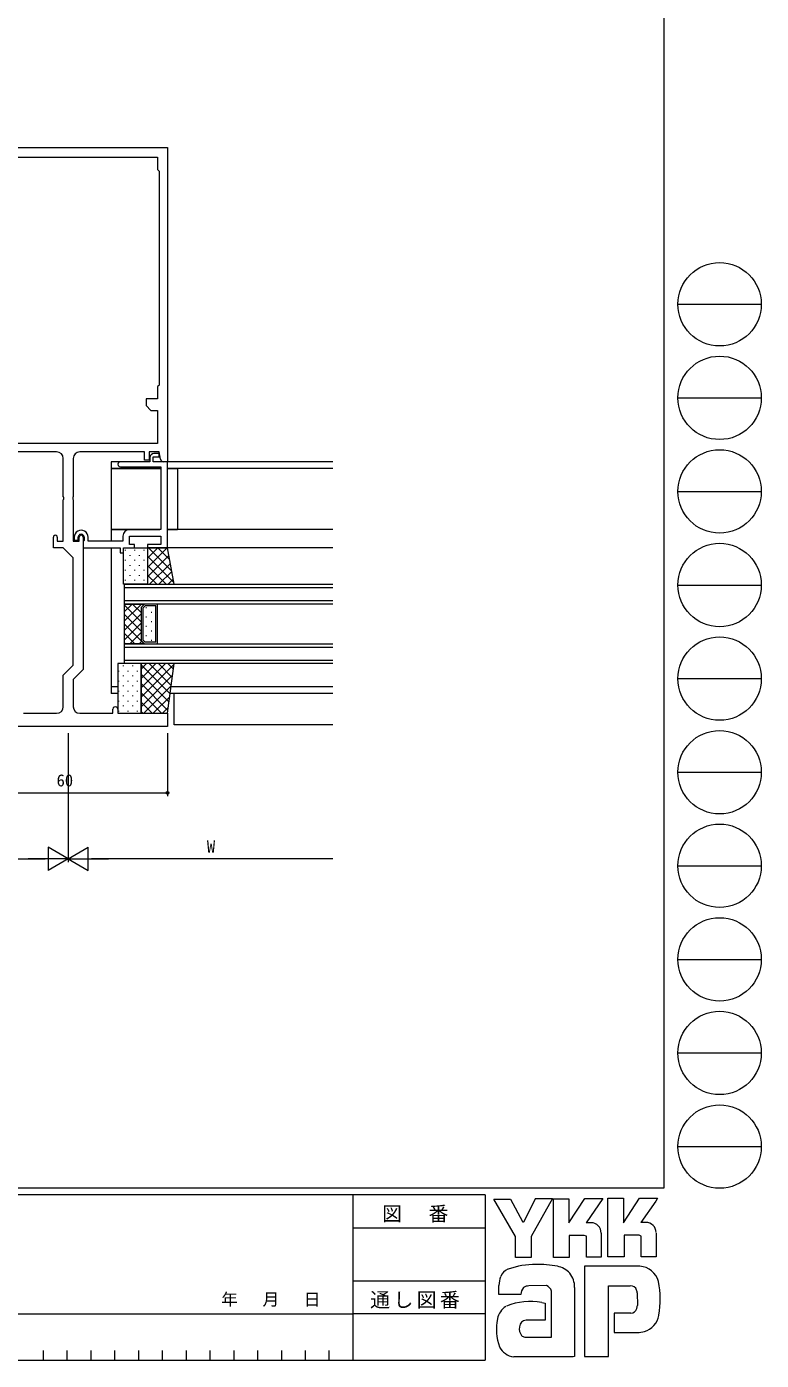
# Model space of a CAD drawing. Units: millimetres, scale not verified. Extents: x -594 to 539, y -420 to 386.
# Drawn here: x 317.4 to 539.5, y -420 to -17 of the extents above; entities that cross this region are included whole.
import ezdxf
from ezdxf.enums import TextEntityAlignment as Align

# ---------------------------------------------------------------- set-up
doc = ezdxf.new("R2010")
doc.units = ezdxf.units.MM
doc.header["$LTSCALE"] = 2
for name, color, linetype, lineweight in [('0-1_YKK_ZWAK', 7, 'Continuous', 9), ('0-3_YKK_11', 7, 'Continuous', 9), ('0-5_YKK_12', 2, 'Continuous', 9), ('0-6_YKK_13', 4, 'Continuous', 9), ('0-8_YKK_D', 6, 'Continuous', 9)]:
    doc.layers.add(name, color=color, linetype=linetype, lineweight=lineweight)
doc.styles.add('ＭＳ ゴシック', font='')
doc.styles.get('ＭＳ ゴシック').set_extended_font_data('MS Gothic')

msp = doc.modelspace()

# ---------------------------------------------------------------- linework, layer by layer
at = {"layer": '0-1_YKK_ZWAK'}
for p, q in [((510, 382), (510, -368)), ((514.252, -100.88), (539.452, -100.88)), ((514.252, -129.16), (539.452, -129.16)), ((514.252, -157.44), (539.452, -157.44)), ((514.252, -185.72), (539.452, -185.72)), ((514.252, -214), (539.452, -214)), ((514.252, -242.28), (539.452, -242.28)), ((514.252, -270.56), (539.452, -270.56)), ((514.252, -298.84), (539.452, -298.84)), ((514.252, -327.12), (539.452, -327.12)), ((514.252, -355.4), (539.452, -355.4)), ((510, -368), (-590, -368)), ((456, -370), (-590, -370)), ((416, -370), (416, -420)), ((456, -370), (456, -420)), ((458.624, -371.294), (463.644, -371.294)), ((465.188, -382.569), (458.624, -371.294)), ((471.194, -371.14), (467.544, -378.245)), ((476.657, -388.902), (476.657, -371.178)), ((493.106, -371.024), (497.778, -371.024)), ((493.106, -388.748), (493.106, -371.024)), ((502.682, -371.024), (508.088, -371.024)), ((507.548, -371.951), (503.088, -378.322)), ((508.088, -371.024), (507.548, -371.951)), ((487.97, -378.438), (486.486, -378.438)), ((504.572, -378.322), (503.088, -378.322)), ((416, -380), (456, -380)), ((485.963, -382.26), (481.406, -382.26)), ((491.06, -381.527), (491.06, -388.786)), ((497.971, -382.222), (497.971, -388.748)), ((502.528, -382.222), (497.971, -382.222)), ((503.146, -382.453), (502.528, -382.222)), ((503.146, -388.709), (503.146, -382.453)), ((507.663, -381.527), (507.663, -388.709)), ((497.971, -388.748), (493.106, -388.748)), ((503.146, -388.637), (503.218, -388.709)), ((507.663, -388.709), (503.146, -388.709)), ((502.605, -391.566), (486.04, -391.566)), ((486.04, -391.566), (486.04, -418.866)), ((416, -395.999), (456, -395.999)), ((460.169, -400.1), (460.169, -397.344)), ((474.494, -397.436), (469.212, -397.536)), ((483.028, -397.976), (483.028, -418.828)), ((493.222, -397.513), (499.863, -397.513)), ((493.222, -418.866), (493.222, -397.513)), ((466.81, -400.1), (460.169, -400.1)), ((476.039, -412.958), (476.039, -399.057)), ((501.962, -399.652), (501.987, -403.415)), ((272, -406), (416, -406)), ((456, -405.999), (416, -405.999)), ((494.96, -405.699), (494.96, -411.607)), ((500.018, -405.699), (494.96, -405.699)), ((474.108, -407.9), (468.402, -407.907)), ((468.007, -412.958), (476.039, -412.958)), ((475.421, -412.958), (475.923, -412.958)), ((476.039, -412.957), (476.04, -412.958)), ((494.96, -411.607), (502.566, -411.607)), ((502.566, -411.607), (504.111, -411.259)), ((322.4, -417), (322.4, -420)), ((329.6, -417), (329.6, -420)), ((336.8, -417), (336.8, -420)), ((344, -417), (344, -420)), ((351.2, -417), (351.2, -420)), ((358.4, -417), (358.4, -420)), ((365.6, -417), (365.6, -420)), ((372.8, -417), (372.8, -420)), ((380, -417), (380, -420)), ((387.2, -417), (387.2, -420)), ((394.4, -417), (394.4, -420)), ((401.6, -417), (401.6, -420)), ((408.8, -417), (408.8, -420)), ((466.81, -418.944), (464.686, -418.944)), ((482.564, -418.905), (466.81, -418.944)), ((483.028, -418.828), (482.564, -418.905)), ((-590, -420), (456, -420))]:
    msp.add_line(p, q, dxfattribs=at)
for points in [[(463.644, -371.294), (467.235, -378.013), (467.544, -378.245)], [(471.194, -371.14), (476.374, -371.14), (469.899, -382.608)], [(476.657, -371.178), (481.252, -371.178), (481.252, -378.462), (486.078, -371.101)], [(486.078, -371.101), (491.543, -371.101), (486.486, -378.438)], [(497.778, -371.024), (497.778, -378.441), (502.682, -371.024)], [(469.899, -382.608), (469.899, -388.941), (465.188, -388.941), (465.188, -382.569)], [(481.406, -382.26), (481.406, -388.902), (476.657, -388.902)], [(491.06, -388.786), (486.58, -388.786), (486.58, -382.492), (485.963, -382.26)], [(473.104, -402.533), (474.108, -402.764), (474.108, -407.9)], [(486.04, -418.866), (492.102, -418.866), (493.222, -418.866)]]:
    msp.add_lwpolyline(points, dxfattribs=at)
for centre in [(526.852, -100.88), (526.852, -129.16), (526.852, -157.44), (526.852, -185.72), (526.852, -214), (526.852, -242.28), (526.852, -270.56), (526.852, -298.84), (526.852, -327.12), (526.852, -355.4)]:
    msp.add_circle(centre, 12.6, dxfattribs=at)
for centre, radius, start, end in [((487.97, -381.527), 3.089, 0.00165, 89.99603), ((504.572, -381.411), 3.089, 0.00165, 89.99603), ((467.37, -397.379), 7.196, 158.41083, 179.71774), ((464.009, -395.793), 3.491, 109.02126, 161.51263), ((471.317, -416.287), 25.257, 89.89165, 109.30847), ((472.059, -420.662), 29.64, 78.78009, 91.46938), ((476.758, -397.852), 6.355, 40.66422, 80.31693), ((476.441, -397.836), 6.588, 358.78058, 38.76563), ((502.388, -397.772), 6.202, 14.44571, 87.08746), ((469.822, -400.01), 3.013, 138.46381, 181.71359), ((469.021, -399.958), 2.43, 85.50551, 126.78038), ((473.794, -399.649), 2.321, 14.75519, 72.44994), ((500.093, -399.256), 1.756, 16.43123, 96.91661), ((496.759, -400.297), 5.248, 4.93422, 17.03551), ((479.094, -401.696), 29.8, 350.99026, 10.67624), ((469.601, -421.22), 19.013, 79.38097, 112.05824), ((465.181, -408.468), 5.583, 121.8271, 169.08475), ((500.019, -403.834), 1.865, 269.95467, 342.90144), ((496.728, -402.916), 5.281, 343.6902, 354.75362), ((502.479, -405.35), 6.13, 285.4429, 349.90448), ((475.213, -410.564), 15.832, 168.76372, 199.80078), ((469.689, -410.469), 3.384, 171.08202, 216.71922), ((468.414, -409.97), 2.064, 90.33952, 178.03638), ((468.357, -410.807), 2.18, 230.97279, 260.7549), ((465.2, -413.489), 5.461, 207.31435, 263.59464)]:
    msp.add_arc(centre, radius, start, end, dxfattribs=at)
at = {"layer": '0-3_YKK_11'}
for p, q in [((300, -53.48), (360, -53.48)), ((360, -53.48), (360, -148.48)), ((303, -56.48), (357, -56.48)), ((357, -56.48), (357, -60.18)), ((357, -60.18), (357.3, -60.48)), ((357.3, -60.48), (357.5, -60.68)), ((357.5, -60.68), (357.5, -125.28)), ((357.5, -60.68), (357.5, -125.28)), ((357.3, -125.48), (357, -125.78)), ((357, -125.78), (357, -129.48)), ((357.5, -125.28), (357.3, -125.48)), ((353.5, -129.48), (353.5, -131.48)), ((357, -129.48), (353.5, -129.48)), ((353.5, -131.48), (355, -132.98)), ((355, -132.98), (357, -132.98)), ((357, -132.98), (357, -142.98)), ((357, -142.98), (303, -142.98)), ((326.5, -145.48), (307, -145.48)), ((328.5, -159.022), (328.5, -147.48)), ((331.5, -147.48), (331.5, -159.022)), ((353, -145.48), (333.5, -145.48)), ((354.7, -148.48), (345.75, -148.48)), ((353, -147.98), (353, -145.48)), ((354.5, -147.98), (353, -147.98)), ((354.5, -145.48), (354.5, -147.98)), ((357.5, -145.48), (354.5, -145.48)), ((354.7, -147.18), (354.7, -148.48)), ((355.7, -146.98), (357.5, -146.98)), ((355.7, -148.48), (355.7, -146.98)), ((360, -148.48), (355.7, -148.48)), ((357.5, -145.98), (355.9, -145.98)), ((357.861, -147.644), (357.5, -145.48)), ((357.5, -146.98), (357.5, -145.98)), ((360, -148.48), (358.847, -148.48)), ((360, -174.48), (360, -148.48)), ((345.75, -149.98), (358, -149.98)), ((358, -149.98), (358, -168.98)), ((328.62, -159.205), (328.5, -159.022)), ((328.5, -159.938), (328.62, -159.755)), ((328.5, -172.48), (328.5, -159.938)), ((328.62, -159.755), (328.62, -159.205)), ((331.5, -159.022), (331.38, -159.205)), ((331.38, -159.205), (331.38, -159.755)), ((331.38, -159.755), (331.5, -159.938)), ((331.5, -159.938), (331.5, -172.48)), ((358, -168.98), (348.5, -168.98)), ((325.5, -174.48), (325.5, -171.28)), ((326.7, -171.28), (326.7, -172.48)), ((326.7, -172.48), (328.5, -172.48)), ((331.5, -172.48), (333.3, -172.48)), ((331.8, -171.28), (331.8, -172.18)), ((331.8, -172.18), (333, -172.18)), ((333, -172.18), (333, -171.28)), ((333.3, -172.48), (333.3, -171.28)), ((334.5, -171.28), (334.5, -211.223)), ((334.65, -172.486), (334.5, -172.68)), ((334.5, -172.68), (334.5, -174.48)), ((334.8, -172.293), (334.65, -172.486)), ((334.8, -171.28), (334.8, -172.293)), ((336, -172.48), (336, -171.28)), ((346.5, -172.48), (336, -172.48)), ((346.5, -170.98), (346.5, -172.48)), ((348.5, -170.98), (358, -170.98)), ((348.5, -173.48), (348.5, -170.98)), ((358, -170.98), (358, -173.48)), ((328.5, -174.48), (325.5, -174.48)), ((331.5, -177.48), (328.5, -174.48)), ((334.5, -174.48), (345.7, -174.48)), ((345.7, -174.48), (345.7, -175.98)), ((345.7, -175.98), (346.7, -175.98)), ((346.7, -174.48), (350, -174.48)), ((346.7, -175.98), (346.7, -174.48)), ((350, -173.48), (348.5, -173.48)), ((350, -174.48), (350, -173.48)), ((354, -173.48), (354, -174.48)), ((358, -173.48), (354, -173.48)), ((354, -174.48), (360, -174.48)), ((331.5, -209.98), (331.5, -177.48)), ((328.5, -212.98), (331.5, -209.98)), ((328.5, -222.48), (328.5, -212.98)), ((334.5, -211.223), (331.5, -214.223)), ((331.5, -214.223), (331.5, -222.48)), ((316.5, -224.48), (326.5, -224.48)), ((333.5, -224.48), (343.5, -224.48)), ((343.5, -224.48), (343.5, -223.23)), ((345, -223.23), (345, -224.48)), ((345, -224.48), (360, -224.48)), ((360, -224.48), (360, -228.48)), ((360, -228.48), (300, -228.48))]:
    msp.add_line(p, q, dxfattribs=at)
for centre, radius, start, end in [((326.5, -147.48), 2, 0, 89.99998), ((333.5, -147.48), 2, 90, 179.99998), ((345.75, -149.23), 0.75, 89.99998, 270), ((355.9, -147.18), 1.2, 90, 179.99998), ((358.847, -147.48), 1, 189.46231, 270), ((333.9, -171.28), 2.1, 359.99998, 180), ((348.5, -170.98), 2, 90, 179.99998), ((326.1, -171.28), 0.6, 359.99998, 180), ((333.9, -171.28), 0.9, 359.99998, 180), ((333.9, -171.28), 0.6, 359.99998, 180), ((326.5, -222.48), 2, 270, 359.99998), ((333.5, -222.48), 2, 180, 269.99998), ((344.25, -223.23), 0.75, 359.99998, 180)]:
    msp.add_arc(centre, radius, start, end, dxfattribs=at)
at = {"layer": '0-5_YKK_12'}
for p, q in [((345.75, -148.48), (343, -148.48)), ((343, -148.48), (343, -172.48)), ((410, -148.48), (359.8, -148.48)), ((358, -150.48), (343, -150.48)), ((410, -150.48), (360, -150.48)), ((357.7, -168.98), (343, -168.98)), ((410, -168.98), (360, -168.98)), ((343, -174.48), (343, -218.48)), ((410, -174.48), (359.7, -174.48)), ((347, -185.48), (410, -185.48)), ((347, -191.48), (347, -185.48)), ((347, -186.48), (410, -186.48)), ((410, -190.48), (347, -190.48)), ((347, -196.581), (352.101, -191.48)), ((347, -193.753), (349.273, -191.48)), ((347, -203.48), (347, -191.48)), ((347, -191.48), (353, -191.48)), ((410, -191.48), (347, -191.48)), ((352, -196.85), (347, -191.85)), ((352, -194.021), (349.459, -191.48)), ((353, -191.48), (352, -192.48)), ((352, -192.48), (352, -202.48)), ((352.644, -191.837), (352.287, -191.48)), ((353.207, -191.98), (352.5, -192.687)), ((352.5, -192.687), (352.5, -202.273)), ((356.5, -191.98), (353.207, -191.98)), ((353.484, -192.5), (353.684, -192.5)), ((356.5, -202.98), (356.5, -191.98)), ((357, -203.48), (357, -191.48)), ((347, -199.409), (352, -194.409)), ((352, -199.678), (347, -194.678)), ((347, -202.238), (352, -197.238)), ((353.484, -195.33), (353.684, -195.33)), ((355.099, -193.915), (355.299, -193.915)), ((355.099, -196.745), (355.299, -196.745)), ((352.973, -203.48), (347, -197.507)), ((350.145, -203.48), (347, -200.335)), ((348.586, -203.48), (352, -200.066)), ((353.484, -198.16), (353.684, -198.16)), ((353.484, -200.99), (353.684, -200.99)), ((355.099, -199.575), (355.299, -199.575)), ((347.317, -203.48), (347, -203.164)), ((353, -203.48), (347, -203.48)), ((347, -203.48), (410, -203.48)), ((347, -209.48), (347, -203.48)), ((347, -204.48), (410, -204.48)), ((351.415, -203.48), (352.207, -202.687)), ((352, -202.48), (353, -203.48)), ((353.207, -202.98), (352.5, -202.273)), ((356.5, -202.98), (353.207, -202.98)), ((355.099, -202.405), (355.299, -202.405)), ((410, -208.48), (347, -208.48)), ((410, -209.48), (347, -209.48)), ((345, -216.48), (343, -216.48)), ((410, -216.48), (361.067, -216.48)), ((345, -218.48), (343, -218.48)), ((410, -218.48), (360.8, -218.48)), ((362, -227.98), (362, -218.48)), ((410, -227.98), (362, -227.98))]:
    msp.add_line(p, q, dxfattribs=at)
at = {"layer": '0-6_YKK_13'}
for p, q in [((343, -150.48), (343, -168.98)), ((343, -150.48), (358, -150.48)), ((360, -150.48), (363, -150.48)), ((363, -150.48), (363, -168.98)), ((343, -168.98), (357.7, -168.98)), ((360, -168.98), (363, -168.98)), ((346.7, -174.48), (354, -174.48)), ((346.7, -185.48), (346.7, -174.48)), ((347.2, -175.091), (347.2, -175.291)), ((348.615, -176.706), (348.615, -176.906)), ((350.03, -175.091), (350.03, -175.291)), ((351.445, -176.706), (351.445, -176.906)), ((352.86, -175.091), (352.86, -175.291)), ((354, -174.48), (354, -185.48)), ((360, -174.48), (354, -174.48)), ((354.261, -174.48), (354, -174.741)), ((357.09, -174.48), (354, -177.57)), ((359.918, -174.48), (354, -180.398)), ((354, -174.48), (354, -185.48)), ((360.423, -176.804), (354, -183.227)), ((361.902, -184.941), (354, -177.039)), ((361.273, -181.484), (354.27, -174.48)), ((360.645, -178.027), (357.098, -174.48)), ((360.016, -174.57), (359.927, -174.48)), ((362, -185.48), (360, -174.48)), ((347.2, -178.121), (347.2, -178.321)), ((347.2, -181.151), (347.2, -181.351)), ((348.615, -179.736), (348.615, -179.936)), ((350.03, -178.121), (350.03, -178.321)), ((350.03, -181.151), (350.03, -181.351)), ((351.445, -179.736), (351.445, -179.936)), ((352.86, -178.121), (352.86, -178.321)), ((352.86, -181.151), (352.86, -181.351)), ((359.613, -185.48), (354, -179.867)), ((360.858, -179.197), (354.575, -185.48)), ((347.2, -184.181), (347.2, -184.381)), ((348.615, -182.766), (348.615, -182.966)), ((350.03, -184.181), (350.03, -184.381)), ((351.445, -182.766), (351.445, -182.966)), ((352.86, -184.181), (352.86, -184.381)), ((356.785, -185.48), (354, -182.696)), ((361.293, -181.591), (357.404, -185.48)), ((361.728, -183.984), (360.232, -185.48)), ((354, -185.48), (346.7, -185.48)), ((354, -185.48), (362, -185.48)), ((345, -209.48), (345, -224.48)), ((352, -209.48), (345, -209.48)), ((352, -209.48), (352, -224.48)), ((362, -209.48), (352, -209.48)), ((352, -216.828), (359.348, -209.48)), ((352, -213.999), (356.519, -209.48)), ((352, -211.171), (353.691, -209.48)), ((352, -224.48), (352, -209.48)), ((354.484, -209.48), (361.116, -216.112)), ((357.312, -209.48), (361.449, -213.616)), ((360, -224.48), (362, -209.48)), ((360.141, -209.48), (361.781, -211.121)), ((345.258, -211.838), (345.258, -211.638)), ((346.673, -210.223), (346.673, -210.023)), ((346.673, -213.253), (346.673, -213.053)), ((348.088, -211.838), (348.088, -211.638)), ((349.503, -210.223), (349.503, -210.023)), ((349.503, -213.253), (349.503, -213.053)), ((350.918, -211.838), (350.918, -211.638)), ((352, -219.656), (361.973, -209.683)), ((352, -209.825), (360.783, -218.608)), ((352, -212.653), (360.45, -221.103)), ((352, -222.485), (361.538, -212.947)), ((345.258, -214.868), (345.258, -214.668)), ((346.673, -216.283), (346.673, -216.083)), ((348.088, -214.868), (348.088, -214.668)), ((349.503, -216.283), (349.503, -216.083)), ((350.918, -214.868), (350.918, -214.668)), ((352, -215.482), (360.118, -223.599)), ((352.833, -224.48), (361.103, -216.21)), ((345.258, -217.898), (345.258, -217.698)), ((345.258, -220.928), (345.258, -220.728)), ((346.673, -219.313), (346.673, -219.113)), ((348.088, -217.898), (348.088, -217.698)), ((348.088, -220.928), (348.088, -220.728)), ((349.503, -219.313), (349.503, -219.113)), ((350.918, -217.898), (350.918, -217.698)), ((350.918, -220.928), (350.918, -220.728)), ((352, -218.31), (358.17, -224.48)), ((352, -221.139), (355.342, -224.48)), ((355.661, -224.48), (360.668, -219.474)), ((345, -224.48), (352, -224.48)), ((345.258, -223.958), (345.258, -223.758)), ((346.673, -222.343), (346.673, -222.143)), ((348.088, -223.958), (348.088, -223.758)), ((349.503, -222.343), (349.503, -222.143)), ((350.918, -223.958), (350.918, -223.758)), ((352, -223.967), (352.513, -224.48)), ((352, -224.48), (360, -224.48)), ((358.49, -224.48), (360.232, -222.737))]:
    msp.add_line(p, q, dxfattribs=at)
at = {"layer": '0-8_YKK_D'}
for p, q in [((330, -230.48), (330, -269.48)), ((330, -230.48), (330, -269.48)), ((360, -230.48), (360, -249.48)), ((300, -248.48), (360, -248.48)), ((323.938, -264.98), (323.938, -271.98)), ((330, -268.48), (323.938, -264.98)), ((330, -268.48), (336.062, -264.98)), ((336.062, -271.98), (336.062, -264.98)), ((2, -268.48), (323, -268.48)), ((330, -268.48), (317.876, -268.48)), ((330, -268.48), (323.938, -271.98)), ((330, -268.48), (342.124, -268.48)), ((330, -268.48), (336.062, -271.98)), ((410, -268.48), (337, -268.48))]:
    msp.add_line(p, q, dxfattribs=at)
msp.add_circle((360, -248.48), 0.425, dxfattribs=at)

# ---------------------------------------------------------------- texts
at = {"layer": '0-1_YKK_ZWAK', "color": 4, "style": 'ＭＳ ゴシック'}
msp.add_text('年   月   日', height=3.666, dxfattribs=at).set_placement((376.252, -404.527), align=Align.BOTTOM_LEFT)
at = {"layer": '0-1_YKK_ZWAK', "char_height": 4.399, "attachment_point": 7, "style": 'ＭＳ ゴシック'}
for s, insert in [('\\T1.17;図\u3000番', (424.854, -378.374)), ('\\T1.17;通し図番', (421.255, -404.406))]:
    msp.add_mtext(s, dxfattribs=dict(at, insert=insert))
at = {"layer": '0-8_YKK_D', "color": 4, "style": 'ＭＳ ゴシック'}
for s, p in [('60', (326.48, -247.68)), ('W', (371.9, -267.68))]:
    msp.add_text(s, height=3.666, dxfattribs=at).set_placement(p, align=Align.BOTTOM_LEFT)

doc.saveas('drawing.dxf')
